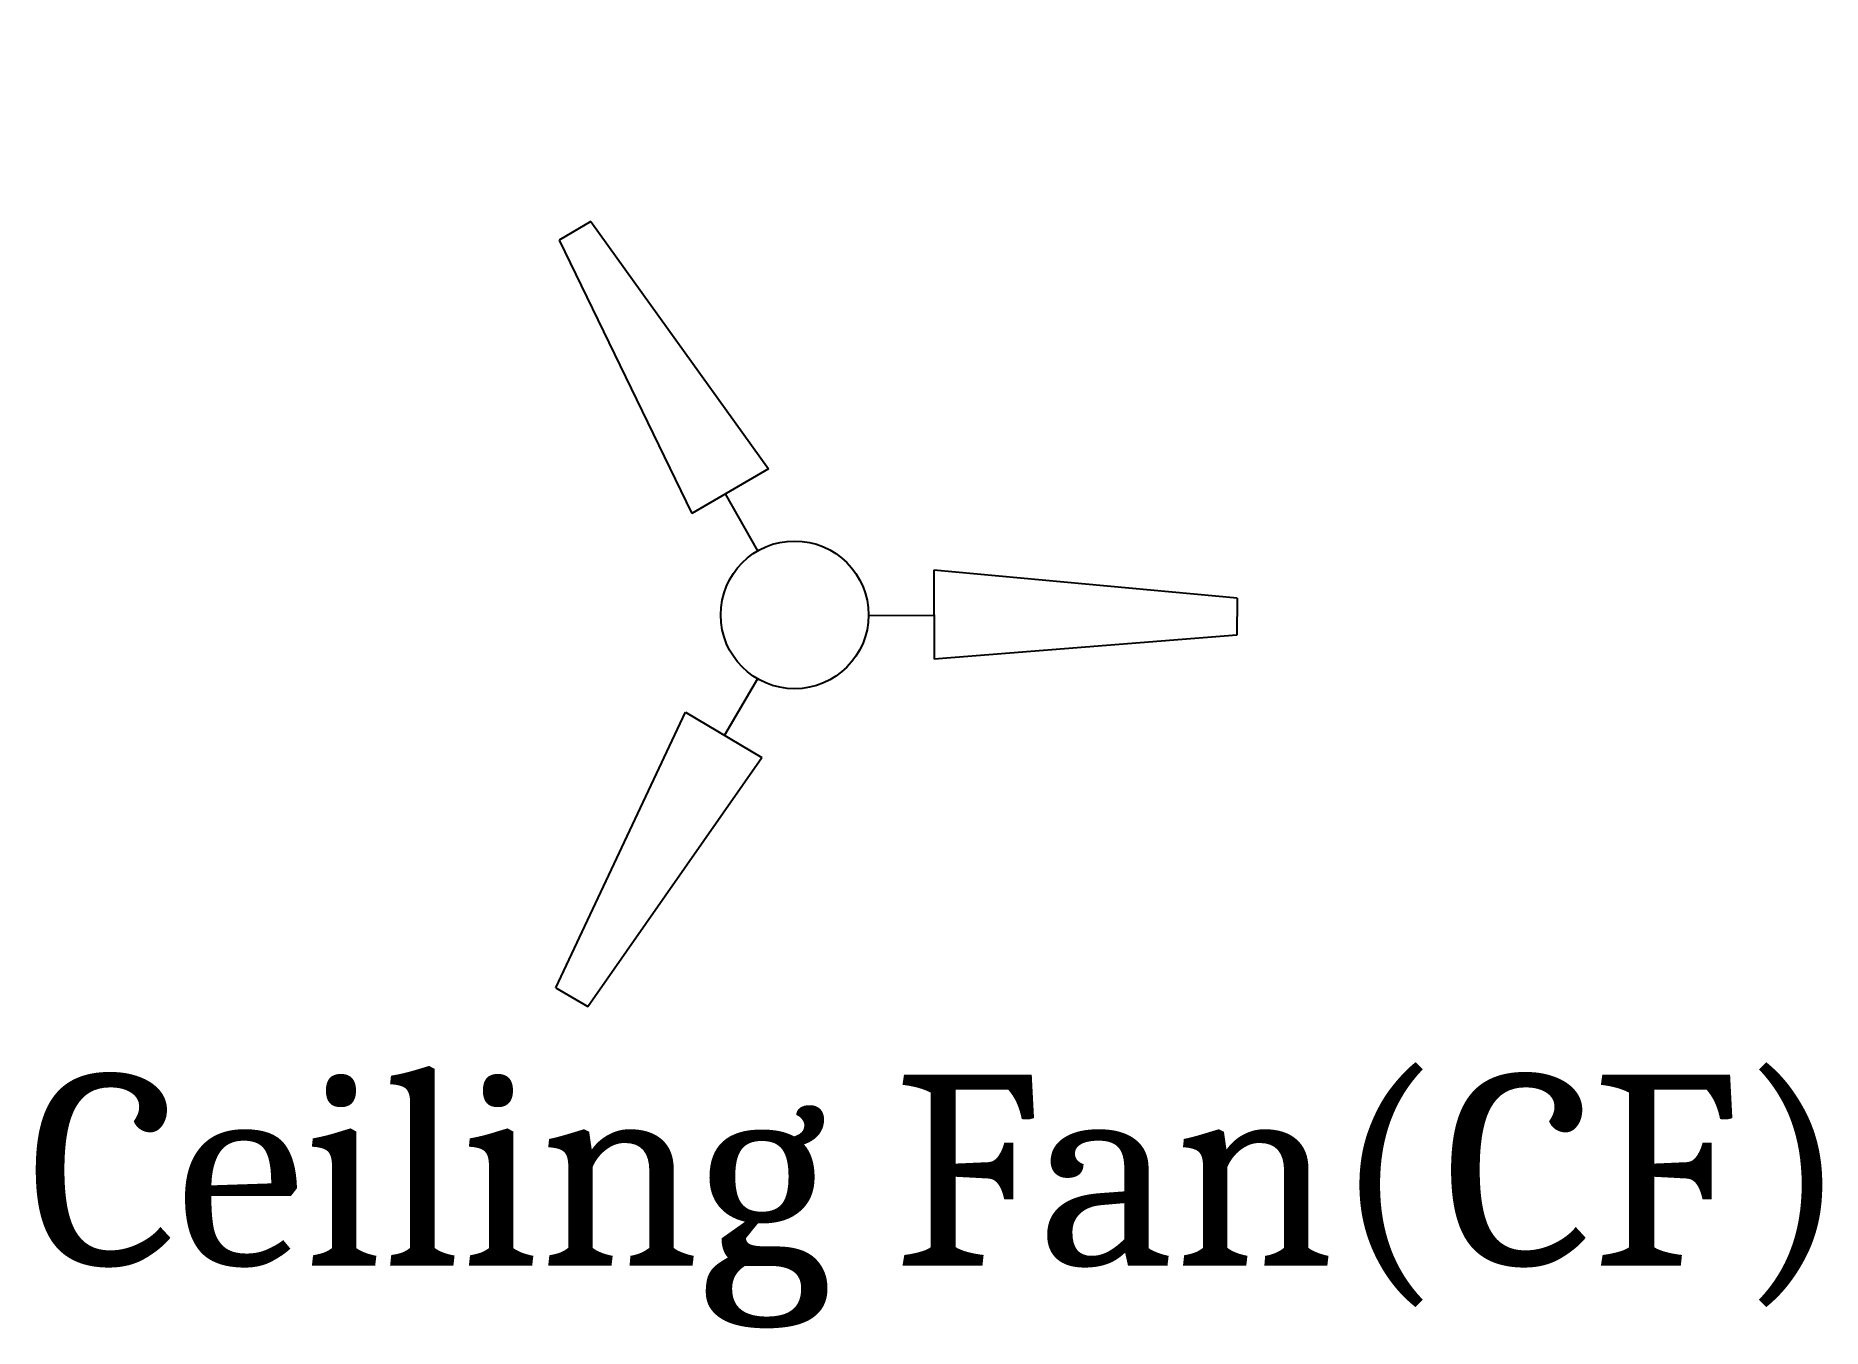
# Model space of a CAD drawing. Header units: inches. Extents: x 47 to 176, y 20 to 113.
import ezdxf

# ---------------------------------------------------------------- set-up
doc = ezdxf.new("R2010")
doc.units = ezdxf.units.IN
doc.header["$MEASUREMENT"] = 0
doc.layers.add('Electrical Loads and  Legend Sheet', color=6, linetype='Continuous', lineweight=25)
doc.styles.get("Standard").update_dxf_attribs({"font": 'Cambria.ttf'})

# ---------------------------------------------------------------- blocks, each defined once
blk = doc.blocks.new('S')
at = {"layer": 'Electrical Loads and  Legend Sheet'}
for p, q in [((27102.468, -3564.517), (27101.37, -3580.674)), ((27104.436, -3564.488), (27102.468, -3564.517)), ((27104.436, -3564.488), (27106.116, -3580.634)), ((27106.116, -3580.634), (27101.37, -3580.674)), ((27103.452, -3584.144), (27103.452, -3580.657)), ((27082.54, -3599.018), (27095.825, -3589.689)), ((27095.825, -3589.689), (27098.17, -3593.814)), ((27100.042, -3590.05), (27097.022, -3591.794)), ((27106.862, -3590.05), (27109.882, -3591.794)), ((27111.079, -3589.689), (27108.733, -3593.814)), ((27124.364, -3599.018), (27111.079, -3589.689)), ((27083.524, -3600.723), (27098.17, -3593.814)), ((27123.38, -3600.723), (27108.733, -3593.814)), ((27082.54, -3599.018), (27083.524, -3600.723)), ((27124.364, -3599.018), (27123.38, -3600.723))]:
    blk.add_line(p, q, dxfattribs=at)
blk.add_circle((27103.452, -3588.081), 3.938, dxfattribs=at)

msp = doc.modelspace()

# ---------------------------------------------------------------- block references
at = {"layer": 'Electrical Loads and  Legend Sheet', "xscale": 1.355995944241558, "yscale": 1.355995944241558, "zscale": 1.355995944241558, "rotation": 29.76887881914298}
msp.add_blockref('S', (-34216.5, -13953.09), dxfattribs=at)

# ---------------------------------------------------------------- texts
at = {"color": 6}
msp.add_text('Ceiling Fan(CF)', height=13.8067, dxfattribs=at).set_placement((46, 24.08))

doc.saveas('drawing.dxf')
